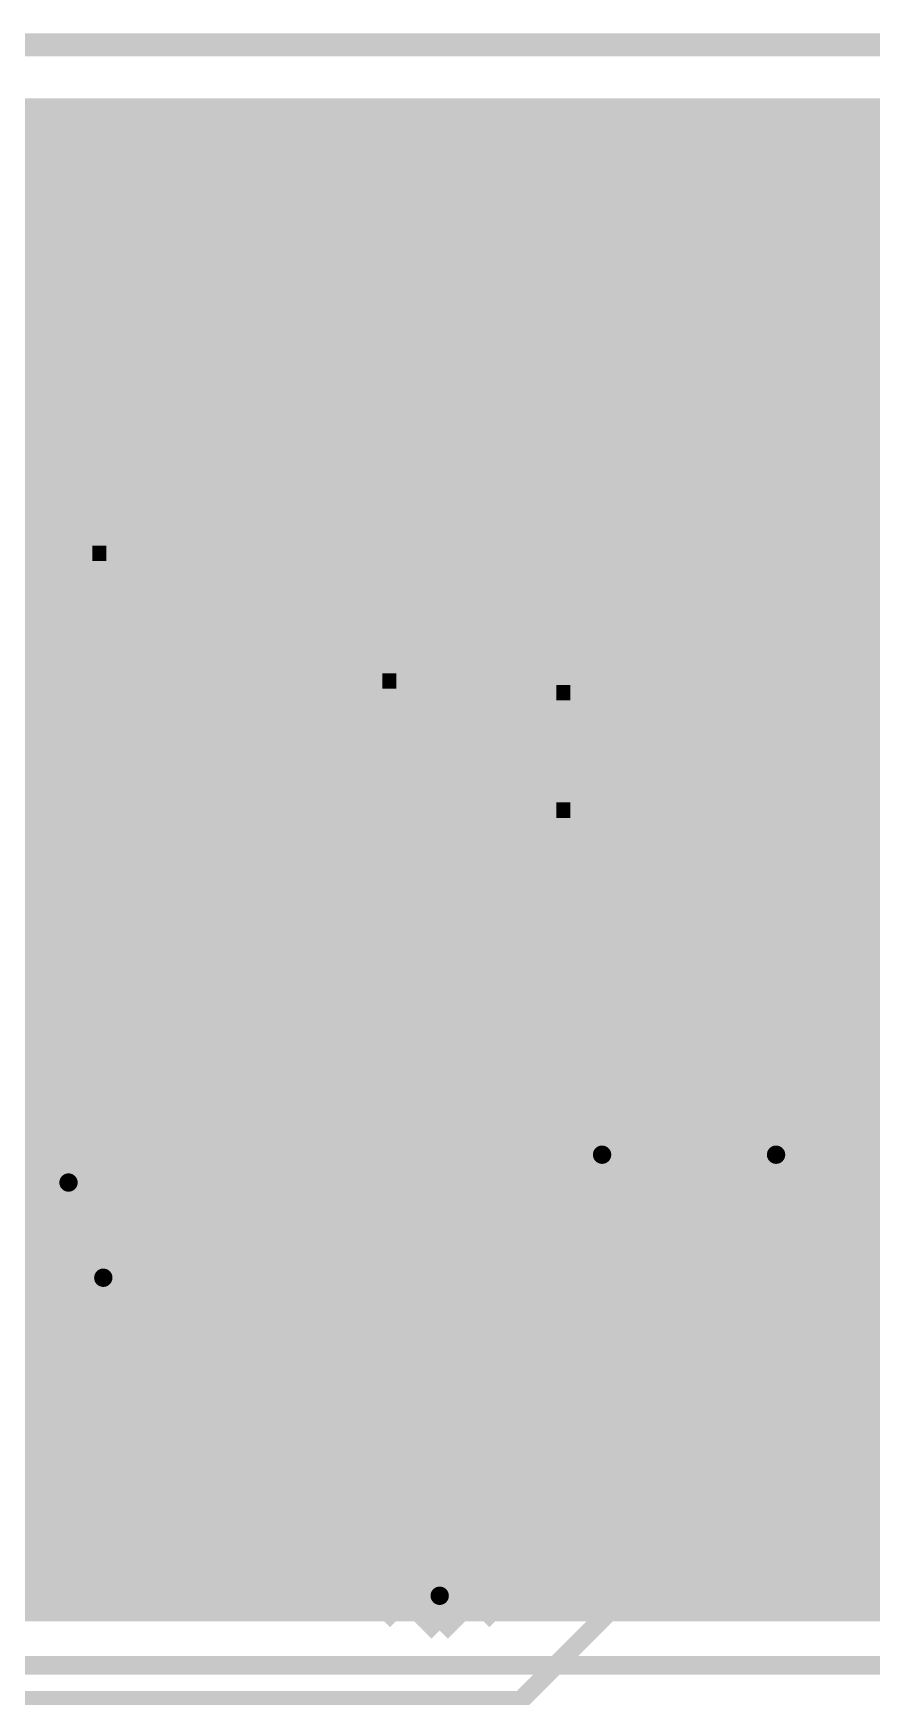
# Model space of a CAD drawing. Extents: x -10 to 131, y -93 to 209.
# Drawn here: x 23.62 to 32.8, y 190.92 to 209.12 of the extents above; entities that cross this region are included whole.
import ezdxf

# ---------------------------------------------------------------- set-up
doc = ezdxf.new("R2010")
doc.units = 0
doc.header["$MEASUREMENT"] = 0
doc.layers.get('0').update_dxf_attribs({"linetype": 'CONTINUOUS'})
for name, color, linetype in [('22-303-0_ASB', 7, 'CONTINUOUS'), ('22-303-0_AST', 7, 'CONTINUOUS'), ('22-303-0_BOT', 2, 'CONTINUOUS'), ('22-303-0_DRD', 6, 'CONTINUOUS'), ('22-303-0_DRL', 1, 'CONTINUOUS'), ('22-303-0_GND', 3, 'CONTINUOUS'), ('22-303-0_IN1', 10, 'CONTINUOUS'), ('22-303-0_SMT', 9, 'CONTINUOUS'), ('22-303-0_SPT', 11, 'CONTINUOUS'), ('22-303-0_SST', 8, 'CONTINUOUS'), ('22-303-0_TOP', 15, 'CONTINUOUS'), ('THRUHOLE_TAP', 2, 'CONTINUOUS')]:
    doc.layers.add(name, color=color, linetype=linetype)

# ---------------------------------------------------------------- blocks, each defined once
blk = doc.blocks.new('ROUND_70')
at = {"const_width": 0.29972}
blk.add_lwpolyline([(-0.14986, 0, 1), (0.14986, 0, 1)], format="xyb", close=True, dxfattribs=at)
blk = doc.blocks.new('ROUND_117')
at = {"const_width": 0.10033}
blk.add_lwpolyline([(-0.050164, 0, 1), (0.050164, 0, 1)], format="xyb", close=True, dxfattribs=at)
blk = doc.blocks.new('ROUND_101')
at = {"const_width": 0.0635}
blk.add_lwpolyline([(-0.03175, 0, 1), (0.03175, 0, 1)], format="xyb", close=True, dxfattribs=at)
blk = doc.blocks.new('RECTANGLE_3')
blk.add_solid([(0.4826, 0.4064), (0.4826, -0.4064), (-0.4826, 0.4064), (-0.4826, -0.4064)])
blk = doc.blocks.new('RECTANGLE_17')
blk.add_solid([(0.635, 0.508), (0.635, -0.508), (-0.635, 0.508), (-0.635, -0.508)])
blk = doc.blocks.new('ROUND_108')
at = {"const_width": 0.10033}
blk.add_lwpolyline([(-0.050164, 0, 1), (0.050164, 0, 1)], format="xyb", close=True, dxfattribs=at)

msp = doc.modelspace()

# ---------------------------------------------------------------- linework, layer by layer
at = {"layer": '22-303-0_ASB', "const_width": 0.254}
msp.add_lwpolyline([(111.00054, 208.99374), (111.00054, 198.99376), (116.0018, 198.99376), (116.0018, 208.99374), (130.50012, 208.99374), (130.50012, -31.00578), (-9.4996, -31.00578), (-9.4996, 208.99374), (111.00054, 208.99374)], dxfattribs=at)
at = {"layer": '22-303-0_AST'}
for points, const_width in [([(111.00054, 208.99374), (111.00054, 198.99376), (116.0018, 198.99376), (116.0018, 208.99374), (130.50012, 208.99374), (130.50012, -31.00578), (-9.4996, -31.00578), (-9.4996, 208.99374), (111.00054, 208.99374)], 0.254), ([(24.94026, 204.78496), (24.94026, 204.42936), (25.1079, 204.31252), (25.27808, 204.31252), (25.44826, 204.42936), (25.44826, 204.78496), (24.43226, 204.78496)], 0.1524), ([(24.94026, 204.49032), (24.43226, 204.31252)], 0.1524), ([(22.38756, 203.7207), (23.40356, 203.7207), (23.23592, 203.84008)], 0.1524), ([(24.43226, 203.59116), (24.43226, 203.82992)], 0.1524), ([(24.43226, 203.71054), (25.44826, 203.71054), (25.27808, 203.82992)], 0.1524), ([(27.86126, 203.51496), (27.86126, 203.15936), (28.0289, 203.04252), (28.19908, 203.04252), (28.36926, 203.15936), (28.36926, 203.51496), (27.35326, 203.51496)], 0.1524), ([(24.43226, 202.75296), (24.43226, 203.22794), (25.1079, 202.75296), (25.27808, 202.75296), (25.44826, 202.81392), (25.44826, 203.16952), (25.27808, 203.22794)], 0.1524), ([(29.89326, 203.38796), (29.89326, 203.03236), (30.0609, 202.91552), (30.23108, 202.91552), (30.40126, 203.03236), (30.40126, 203.38796), (29.38526, 203.38796)], 0.1524), ([(27.86126, 203.22032), (27.35326, 203.04252)], 0.1524), ([(29.89326, 203.09332), (29.38526, 202.91552)], 0.1524), ([(31.4579, 202.40752), (31.29026, 202.46594), (31.29026, 202.82154), (31.4579, 202.87996), (32.13608, 202.87996), (32.30626, 202.82154), (32.30626, 202.46594), (32.13608, 202.40752)], 0.1524), ([(27.35326, 202.32116), (27.35326, 202.55992)], 0.1524), ([(27.35326, 202.44054), (28.36926, 202.44054), (28.19908, 202.55992)], 0.1524), ([(24.94026, 201.97572), (24.94026, 202.33132), (25.1079, 202.38974), (25.27808, 202.38974), (25.44826, 202.33132), (25.44826, 201.97572), (25.27808, 201.91476), (25.1079, 201.91476), (24.43226, 202.15352)], 0.1524), ([(29.38526, 202.19416), (29.38526, 202.43292)], 0.1524), ([(29.38526, 202.31354), (30.40126, 202.31354), (30.23108, 202.43292)], 0.1524), ([(27.35326, 201.48296), (27.35326, 201.95794), (28.0289, 201.48296), (28.19908, 201.48296), (28.36926, 201.54392), (28.36926, 201.89952), (28.19908, 201.95794)], 0.1524), ([(31.79826, 201.62774), (31.79826, 201.98334), (31.9659, 202.04176), (32.13608, 202.04176), (32.30626, 201.98334), (32.30626, 201.62774), (32.13608, 201.56932), (31.9659, 201.56932), (31.29026, 201.80554)], 0.1524), ([(29.5529, 201.83094), (29.38526, 201.71156), (29.38526, 201.47534), (29.5529, 201.35596), (29.72308, 201.35596), (30.0609, 201.59472), (30.40126, 201.35596), (30.40126, 201.83094)], 0.1524), ([(23.6855, 198.5645), (23.6855, 201.4855), (22.0472, 201.4855), (22.0472, 198.5645), (23.6855, 198.5645)], 0.1524), ([(23.9395, 201.4855), (23.9395, 198.5645), (25.5778, 198.5645), (25.5778, 201.4855), (23.9395, 201.4855)], 0.1524), ([(27.86126, 200.70572), (28.0289, 200.64476), (28.19908, 200.64476), (28.36926, 200.70572), (28.36926, 201.06132), (28.19908, 201.11974), (28.0289, 201.11974), (27.86126, 201.06132), (27.86126, 200.70572), (27.69108, 200.64476), (27.5209, 200.64476), (27.35326, 200.70572), (27.35326, 201.06132), (27.5209, 201.11974), (27.69108, 201.11974), (27.86126, 201.06132)], 0.1524), ([(31.29026, 201.02576), (31.4579, 201.14514), (31.62808, 201.20356), (31.9659, 201.20356), (32.13608, 201.14514), (32.30626, 201.02576), (32.30626, 200.90892), (32.13608, 200.78954), (31.9659, 200.73112), (31.62808, 200.73112), (31.4579, 200.78954), (31.29026, 200.90892), (31.29026, 201.02576)], 0.1524), ([(29.38526, 200.63714), (29.38526, 200.87336)], 0.1524), ([(29.38526, 200.75652), (30.40126, 200.75652), (30.23108, 200.87336)], 0.1524), ([(27.1145, 200.2155), (27.1145, 197.2945), (28.7528, 197.2945), (28.7528, 200.2155), (27.1145, 200.2155)], 0.1524), ([(29.0195, 200.2155), (29.0195, 197.2945), (30.6578, 197.2945), (30.6578, 200.2155), (29.0195, 200.2155)], 0.1524), ([(30.9245, 200.2155), (30.9245, 197.2945), (32.5628, 197.2945), (32.5628, 200.2155), (30.9245, 200.2155)], 0.1524), ([(19.2532, 194.945), (23.8252, 194.945), (23.8252, 198.12), (19.2532, 198.12), (19.2532, 194.945)], 0.1524), ([(26.2255, 194.7545), (26.2255, 197.6755), (24.5872, 197.6755), (24.5872, 194.7545), (26.2255, 194.7545)], 0.1524), ([(24.97074, 196.82968), (24.80056, 196.8881), (24.80056, 197.2437), (24.97074, 197.30466), (25.64892, 197.30466), (25.81656, 197.2437), (25.81656, 196.8881), (25.64892, 196.82968)], 0.1524), ([(25.30856, 196.0499), (25.47874, 195.99148), (25.64892, 195.99148), (25.81656, 196.0499), (25.81656, 196.4055), (25.64892, 196.46646), (25.47874, 196.46646), (25.30856, 196.4055), (25.30856, 196.0499), (25.14092, 195.99148), (24.97074, 195.99148), (24.80056, 196.0499), (24.80056, 196.4055), (24.97074, 196.46646), (25.14092, 196.46646), (25.30856, 196.4055)], 0.1524), ([(26.924, 196.342), (31.496, 196.342), (31.496, 194.564), (31.242, 194.31), (31.496, 194.056), (31.496, 192.278), (26.924, 192.278), (26.924, 196.342)], 0.1524), ([(25.30856, 195.2117), (25.47874, 195.15328), (25.64892, 195.15328), (25.81656, 195.2117), (25.81656, 195.5673), (25.64892, 195.62826), (25.47874, 195.62826), (25.30856, 195.5673), (25.30856, 195.2117), (25.14092, 195.15328), (24.97074, 195.15328), (24.80056, 195.2117), (24.80056, 195.5673), (24.97074, 195.62826), (25.14092, 195.62826), (25.30856, 195.5673)], 0.1524), ([(28.64104, 195.1736), (28.47086, 195.11264), (28.47086, 194.87642), (28.64104, 194.818), (28.80868, 194.69862), (29.31668, 194.69862), (29.48686, 194.75704), (29.48686, 195.11264), (29.31668, 195.1736), (28.64104, 195.1736)], 0.1524), ([(28.80868, 194.93484), (28.47086, 194.69862)], 0.1524), ([(28.47086, 193.86042), (28.47086, 194.3354), (29.14904, 193.86042), (29.31668, 193.86042), (29.48686, 193.91884), (29.48686, 194.27444), (29.31668, 194.3354)], 0.1524), ([(28.97886, 193.08064), (28.97886, 193.43624), (29.14904, 193.4972), (29.31668, 193.4972), (29.48686, 193.43624), (29.48686, 193.08064), (29.31668, 193.02222), (29.14904, 193.02222), (28.47086, 193.25844)], 0.1524)]:
    msp.add_lwpolyline(points, dxfattribs=dict(at, const_width=const_width))
at = {"layer": '22-303-0_BOT'}
for points, const_width in [([(110.363, 208.28), (-8.636, 208.28)], 0.254), ([(23.5966, 208.28), (23.5966, 191.8716)], 0.254), ([(23.8252, 208.28), (23.8252, 191.8716)], 0.254), ([(24.0538, 208.28), (24.0538, 191.8716)], 0.254), ([(24.2824, 208.28), (24.2824, 191.8716)], 0.254), ([(24.511, 208.28), (24.511, 191.8716)], 0.254), ([(24.7396, 208.28), (24.7396, 191.8716)], 0.254), ([(24.9682, 208.28), (24.9682, 191.8716)], 0.254), ([(25.1968, 208.28), (25.1968, 191.8716)], 0.254), ([(25.4254, 208.28), (25.4254, 191.8716)], 0.254), ([(25.654, 208.28), (25.654, 191.8716)], 0.254), ([(25.8826, 208.28), (25.8826, 191.8716)], 0.254), ([(26.1112, 208.28), (26.1112, 191.8716)], 0.254), ([(26.3398, 208.28), (26.3398, 191.8716)], 0.254), ([(26.5684, 208.28), (26.5684, 191.8716)], 0.254), ([(26.797, 208.28), (26.797, 191.8716)], 0.254), ([(27.0256, 208.28), (27.0256, 191.8716)], 0.254), ([(27.2542, 208.28), (27.2542, 191.8716)], 0.254), ([(27.4828, 208.28), (27.4828, 191.8716)], 0.254), ([(27.7114, 208.28), (27.7114, 191.8716)], 0.254), ([(27.94, 208.28), (27.94, 191.8716)], 0.254), ([(28.1686, 208.28), (28.1686, 191.8716)], 0.254), ([(28.3972, 208.28), (28.3972, 191.8716)], 0.254), ([(28.6258, 208.28), (28.6258, 191.8716)], 0.254), ([(28.8544, 208.28), (28.8544, 191.8716)], 0.254), ([(29.083, 208.28), (29.083, 191.8716)], 0.254), ([(29.3116, 208.28), (29.3116, 191.8716)], 0.254), ([(29.5402, 208.28), (29.5402, 191.8716)], 0.254), ([(29.7688, 208.28), (29.7688, 191.8716)], 0.254), ([(29.9974, 208.28), (29.9974, 191.8716)], 0.254), ([(30.226, 208.28), (30.226, 191.8716)], 0.254), ([(30.4546, 208.28), (30.4546, 191.8716)], 0.254), ([(30.6832, 208.28), (30.6832, 191.8716)], 0.254), ([(30.9118, 208.28), (30.9118, 191.8716)], 0.254), ([(31.1404, 208.28), (31.1404, 191.8716)], 0.254), ([(31.369, 208.28), (31.369, 191.8716)], 0.254), ([(31.5976, 208.28), (31.5976, 191.8716)], 0.254), ([(31.8262, 208.28), (31.8262, 191.8716)], 0.254), ([(32.0548, 208.28), (32.0548, 191.8716)], 0.254), ([(32.2834, 208.28), (32.2834, 191.8716)], 0.254), ([(32.512, 208.28), (32.512, 191.8716)], 0.254), ([(32.7406, 208.28), (32.7406, 191.8716)], 0.254), ([(110.363, 208.0768), (-8.636, 208.0768)], 0.254), ([(110.363, 207.8482), (-8.636, 207.8482)], 0.254), ([(110.363, 207.6196), (-8.636, 207.6196)], 0.254), ([(110.363, 207.391), (-8.636, 207.391)], 0.254), ([(110.363, 207.1624), (-8.636, 207.1624)], 0.254), ([(110.363, 206.9338), (-8.636, 206.9338)], 0.254), ([(110.363, 206.7052), (-6.06044, 206.7052)], 0.254), ([(110.363, 206.4766), (-5.66166, 206.4766)], 0.254), ([(110.363, 206.248), (-5.47878, 206.248)], 0.254), ([(110.363, 206.0194), (-5.38226, 206.0194)], 0.254), ([(110.363, 205.7908), (-5.34416, 205.7908)], 0.254), ([(110.363, 205.5622), (-5.35686, 205.5622)], 0.254), ([(110.363, 205.3336), (-5.42798, 205.3336)], 0.254), ([(110.363, 205.105), (-5.56768, 205.105)], 0.254), ([(110.363, 204.8764), (-5.83184, 204.8764)], 0.254), ([(110.363, 204.6478), (-8.636, 204.6478)], 0.254), ([(110.363, 204.4192), (-8.636, 204.4192)], 0.254), ([(110.363, 204.1906), (-8.636, 204.1906)], 0.254), ([(110.363, 203.962), (-8.636, 203.962)], 0.254), ([(110.363, 203.7334), (-8.636, 203.7334)], 0.254), ([(110.363, 203.5048), (-8.636, 203.5048)], 0.254), ([(110.363, 203.2762), (-8.636, 203.2762)], 0.254), ([(106.91622, 203.0476), (16.58366, 203.0476)], 0.254), ([(104.42702, 202.819), (16.8783, 202.819)], 0.254), ([(104.1908, 202.5904), (17.04848, 202.5904)], 0.254), ([(104.06126, 202.3618), (17.14754, 202.3618)], 0.254), ([(104.00284, 202.1332), (17.19834, 202.1332)], 0.254), ([(103.99522, 201.9046), (17.20342, 201.9046)], 0.254), ([(104.04094, 201.676), (17.16532, 201.676)], 0.254), ([(91.25966, 201.4474), (17.07896, 201.4474)], 0.254), ([(90.8558, 201.2188), (16.9291, 201.2188)], 0.254), ([(90.7034, 200.9902), (16.67764, 200.9902)], 0.254), ([(90.63736, 200.7616), (-8.636, 200.7616)], 0.254), ([(90.64244, 200.533), (-8.636, 200.533)], 0.254), ([(90.71356, 200.3044), (-8.636, 200.3044)], 0.254), ([(90.7415, 200.0758), (-8.636, 200.0758)], 0.254), ([(90.7415, 199.8472), (-8.636, 199.8472)], 0.254), ([(90.7415, 199.6186), (-8.636, 199.6186)], 0.254), ([(90.7415, 199.39), (-8.636, 199.39)], 0.254), ([(90.7415, 199.1614), (-8.636, 199.1614)], 0.254), ([(90.7415, 198.9328), (-8.636, 198.9328)], 0.254), ([(90.7415, 198.7042), (-8.636, 198.7042)], 0.254), ([(90.7415, 198.4756), (-8.636, 198.4756)], 0.254), ([(90.7415, 198.247), (-8.636, 198.247)], 0.254), ([(90.7415, 198.0184), (-8.636, 198.0184)], 0.254), ([(90.7415, 197.7898), (-8.636, 197.7898)], 0.254), ([(90.7415, 197.5612), (-8.636, 197.5612)], 0.254), ([(90.7415, 197.3326), (-8.636, 197.3326)], 0.254), ([(90.7415, 197.104), (-8.636, 197.104)], 0.254), ([(90.7415, 196.8754), (-8.636, 196.8754)], 0.254), ([(90.7415, 196.6468), (-8.636, 196.6468)], 0.254), ([(90.65768, 196.4182), (-8.636, 196.4182)], 0.254), ([(90.63228, 196.1896), (-8.636, 196.1896)], 0.254), ([(90.67292, 195.961), (-8.636, 195.961)], 0.254), ([(86.81466, 195.7324), (-8.636, 195.7324)], 0.254), ([(86.4108, 195.5038), (-8.636, 195.5038)], 0.254), ([(86.2584, 195.2752), (-8.636, 195.2752)], 0.254), ([(86.19236, 195.0466), (-8.636, 195.0466)], 0.254), ([(86.19744, 194.818), (-8.636, 194.818)], 0.254), ([(86.26856, 194.5894), (-8.636, 194.5894)], 0.254), ([(86.2965, 194.3608), (-8.636, 194.3608)], 0.254), ([(86.2965, 194.1322), (-8.636, 194.1322)], 0.254), ([(86.2965, 193.9036), (-8.636, 193.9036)], 0.254), ([(86.2965, 193.675), (-8.636, 193.675)], 0.254), ([(86.2965, 193.4464), (-8.636, 193.4464)], 0.254), ([(86.2965, 193.2178), (7.67334, 193.2178)], 0.254), ([(86.2965, 192.9892), (8.07466, 192.9892)], 0.254), ([(86.23554, 192.7606), (8.2296, 192.7606)], 0.254), ([(86.00694, 192.532), (8.2931, 192.532)], 0.254), ([(85.77834, 192.3034), (8.29056, 192.3034)], 0.254), ([(85.3948, 192.0748), (8.2169, 192.0748)], 0.254), ([(84.328, 191.8716), (8.07466, 191.8716)], 0.254), ([(6.604, 74.168), (6.604, 100.711), (0.254, 107.061), (0.254, 117.983), (3.048, 120.777), (3.048, 187.198), (7.112, 191.262), (84.328, 191.262), (84.709, 190.881), (112.522, 190.881), (112.903, 190.5), (112.903, 157.988), (114.681, 156.21), (114.681, 139.192), (115.189, 138.684), (115.189, 135.509), (114.3, 134.62)], 0.2032)]:
    msp.add_lwpolyline(points, dxfattribs=dict(at, const_width=const_width))
at = {"layer": '22-303-0_DRD', "const_width": 0.254}
for points in [[(111.00054, 208.99374), (111.00054, 198.99376), (116.0018, 198.99376), (116.0018, 208.99374), (130.50012, 208.99374), (130.50012, -31.00578), (-9.4996, -31.00578), (-9.4996, 208.99374), (111.00054, 208.99374)], [(29.21, 196.596), (29.845, 197.231)], [(29.21, 196.596), (29.845, 197.231)], [(29.845, 197.231), (30.48, 196.596)], [(29.845, 197.231), (30.48, 196.596)], [(31.115, 196.596), (31.75, 197.231)], [(31.115, 196.596), (31.75, 197.231)], [(31.75, 197.231), (32.385, 196.596)], [(31.75, 197.231), (32.385, 196.596)], [(29.21, 197.104), (29.21, 196.596)], [(29.845, 196.469), (29.21, 197.104)], [(29.21, 197.104), (29.21, 196.596)], [(29.845, 196.469), (29.21, 197.104)], [(30.48, 197.104), (29.845, 196.469)], [(30.48, 197.104), (29.845, 196.469)], [(30.48, 196.596), (30.48, 197.104)], [(30.48, 196.596), (30.48, 197.104)], [(31.115, 197.104), (31.115, 196.596)], [(31.75, 196.469), (31.115, 197.104)], [(31.115, 197.104), (31.115, 196.596)], [(31.75, 196.469), (31.115, 197.104)], [(32.385, 197.104), (31.75, 196.469)], [(32.385, 197.104), (31.75, 196.469)], [(32.385, 196.596), (32.385, 197.104)], [(32.385, 196.596), (32.385, 197.104)], [(23.368, 196.2912), (24.003, 196.9262)], [(24.003, 196.9262), (24.638, 196.2912)], [(24.003, 196.1642), (23.368, 196.7992)], [(24.638, 196.7992), (24.003, 196.1642)], [(24.638, 196.2912), (24.638, 196.7992)], [(23.749, 195.2498), (24.384, 195.8848)], [(23.749, 195.2498), (24.384, 195.8848)], [(23.749, 195.2498), (24.384, 195.8848)], [(23.749, 195.7578), (23.749, 195.2498)], [(24.384, 195.1228), (23.749, 195.7578)], [(23.749, 195.7578), (23.749, 195.2498)], [(24.384, 195.1228), (23.749, 195.7578)], [(23.749, 195.7578), (23.749, 195.2498)], [(24.384, 195.1228), (23.749, 195.7578)], [(24.384, 195.8848), (25.019, 195.2498)], [(24.384, 195.8848), (25.019, 195.2498)], [(24.384, 195.8848), (25.019, 195.2498)], [(25.019, 195.7578), (24.384, 195.1228)], [(25.019, 195.7578), (24.384, 195.1228)], [(25.019, 195.7578), (24.384, 195.1228)], [(25.019, 195.2498), (25.019, 195.7578)], [(25.019, 195.2498), (25.019, 195.7578)], [(25.019, 195.2498), (25.019, 195.7578)], [(27.432, 191.77), (28.067, 192.405)], [(27.432, 191.77), (28.067, 192.405)], [(27.432, 192.278), (27.432, 191.77)], [(28.067, 191.643), (27.432, 192.278)], [(27.432, 192.278), (27.432, 191.77)], [(28.067, 191.643), (27.432, 192.278)], [(28.067, 192.405), (28.702, 191.77)], [(28.067, 192.405), (28.702, 191.77)], [(28.702, 192.278), (28.067, 191.643)], [(28.702, 192.278), (28.067, 191.643)], [(28.702, 191.77), (28.702, 192.278)], [(28.702, 191.77), (28.702, 192.278)]]:
    msp.add_lwpolyline(points, dxfattribs=at)
at = {"layer": '22-303-0_DRL', "const_width": 0.254}
msp.add_lwpolyline([(111.00054, 208.99374), (111.00054, 198.99376), (116.0018, 198.99376), (116.0018, 208.99374), (130.50012, 208.99374), (130.50012, -31.00578), (-9.4996, -31.00578), (-9.4996, 208.99374), (111.00054, 208.99374)], dxfattribs=at)
at = {"layer": '22-303-0_GND', "const_width": 0.254}
msp.add_lwpolyline([(111.00054, 208.99374), (111.00054, 198.99376), (116.0018, 198.99376), (116.0018, 208.99374), (130.50012, 208.99374), (130.50012, -31.00578), (-9.4996, -31.00578), (-9.4996, 208.99374), (111.00054, 208.99374)], dxfattribs=at)
at = {"layer": '22-303-0_SST', "const_width": 0.1524}
for points in [[(24.76246, 204.28712), (24.76246, 204.03312), (24.9047, 203.94676), (25.0444, 203.94676), (25.18664, 204.03312), (25.18664, 204.28712), (24.34082, 204.28712)], [(24.76246, 204.07376), (24.34082, 203.94676)], [(24.34082, 203.34732), (24.34082, 203.51496)], [(24.34082, 203.43114), (25.18664, 203.43114), (25.0444, 203.51496)], [(24.34082, 202.66152), (24.34082, 202.99934), (24.9047, 202.66152), (25.0444, 202.66152), (25.18664, 202.7047), (25.18664, 202.9587), (25.0444, 202.99934)], [(27.93746, 202.89012), (27.93746, 202.63612), (28.0797, 202.54976), (28.2194, 202.54976), (28.36164, 202.63612), (28.36164, 202.89012), (27.51582, 202.89012)], [(29.84246, 202.76312), (29.84246, 202.50912), (29.9847, 202.42276), (30.1244, 202.42276), (30.26664, 202.50912), (30.26664, 202.76312), (29.42082, 202.76312)], [(27.93746, 202.67676), (27.51582, 202.54976)], [(29.84246, 202.54976), (29.42082, 202.42276)], [(24.76246, 202.0189), (24.76246, 202.2729), (24.9047, 202.31354), (25.0444, 202.31354), (25.18664, 202.2729), (25.18664, 202.0189), (25.0444, 201.97572), (24.9047, 201.97572), (24.34082, 202.1459)], [(31.46552, 201.91476), (31.32582, 201.95794), (31.32582, 202.21194), (31.46552, 202.25512), (32.0294, 202.25512), (32.17164, 202.21194), (32.17164, 201.95794), (32.0294, 201.91476)], [(27.51582, 201.95032), (27.51582, 202.11796)], [(27.51582, 202.03414), (28.36164, 202.03414), (28.2194, 202.11796)], [(29.42082, 201.82332), (29.42082, 201.99096)], [(29.42082, 201.90714), (30.26664, 201.90714), (30.1244, 201.99096)], [(27.51582, 201.26452), (27.51582, 201.60234), (28.0797, 201.26452), (28.2194, 201.26452), (28.36164, 201.3077), (28.36164, 201.5617), (28.2194, 201.60234)], [(23.6855, 198.5645), (23.6855, 201.4855), (22.0472, 201.4855), (22.0472, 198.5645), (23.6855, 198.5645)], [(23.9395, 201.4855), (23.9395, 198.5645), (25.5778, 198.5645), (25.5778, 201.4855), (23.9395, 201.4855)], [(29.56052, 201.47534), (29.42082, 201.39152), (29.42082, 201.22134), (29.56052, 201.13752), (29.70276, 201.13752), (29.9847, 201.3077), (30.26664, 201.13752), (30.26664, 201.47534)], [(31.74746, 201.27214), (31.74746, 201.52614), (31.8897, 201.56932), (32.0294, 201.56932), (32.17164, 201.52614), (32.17164, 201.27214), (32.0294, 201.22896), (31.8897, 201.22896), (31.32582, 201.39914)], [(27.93746, 200.6219), (28.0797, 200.57872), (28.2194, 200.57872), (28.36164, 200.6219), (28.36164, 200.8759), (28.2194, 200.91654), (28.0797, 200.91654), (27.93746, 200.8759), (27.93746, 200.6219), (27.79776, 200.57872), (27.65552, 200.57872), (27.51582, 200.6219), (27.51582, 200.8759), (27.65552, 200.91654), (27.79776, 200.91654), (27.93746, 200.8759)], [(31.32582, 200.75652), (31.46552, 200.84034), (31.60776, 200.88352), (31.8897, 200.88352), (32.0294, 200.84034), (32.17164, 200.75652), (32.17164, 200.67016), (32.0294, 200.58634), (31.8897, 200.54316), (31.60776, 200.54316), (31.46552, 200.58634), (31.32582, 200.67016), (31.32582, 200.75652)], [(29.42082, 200.53554), (29.42082, 200.70572)], [(29.42082, 200.6219), (30.26664, 200.6219), (30.1244, 200.70572)], [(27.1145, 200.2155), (27.1145, 197.2945), (28.7528, 197.2945), (28.7528, 200.2155), (27.1145, 200.2155)], [(29.0195, 200.2155), (29.0195, 197.2945), (30.6578, 197.2945), (30.6578, 200.2155), (29.0195, 200.2155)], [(30.9245, 200.2155), (30.9245, 197.2945), (32.5628, 197.2945), (32.5628, 200.2155), (30.9245, 200.2155)], [(19.5072, 194.945), (19.2786, 194.945), (19.2786, 198.12), (23.8252, 198.12), (23.8252, 194.945), (19.5072, 194.945)], [(26.2255, 194.7545), (26.2255, 197.6755), (24.5872, 197.6755), (24.5872, 194.7545), (26.2255, 194.7545)], [(26.924, 196.342), (26.924, 192.278), (31.496, 192.278), (31.496, 194.056), (31.242, 194.31), (31.496, 194.564), (31.496, 196.342), (26.924, 196.342)], [(31.97098, 195.19138), (31.82874, 195.1482), (31.82874, 194.97802), (31.97098, 194.93738), (32.11068, 194.85102), (32.53486, 194.85102), (32.6771, 194.8942), (32.6771, 195.1482), (32.53486, 195.19138), (31.97098, 195.19138)], [(32.11068, 195.0212), (31.82874, 194.85102)], [(31.82874, 194.16522), (31.82874, 194.50558), (32.39262, 194.16522), (32.53486, 194.16522), (32.6771, 194.2084), (32.6771, 194.4624), (32.53486, 194.50558)], [(25.146, 194.0687), (25.0063, 194.11188), (25.0063, 194.36588), (25.146, 194.40906), (25.71242, 194.40906), (25.85212, 194.36588), (25.85212, 194.11188), (25.71242, 194.0687)], [(32.25292, 193.5226), (32.25292, 193.7766), (32.39262, 193.81978), (32.53486, 193.81978), (32.6771, 193.7766), (32.6771, 193.5226), (32.53486, 193.47942), (32.39262, 193.47942), (31.82874, 193.6496)], [(25.43048, 193.42608), (25.57018, 193.3829), (25.71242, 193.3829), (25.85212, 193.42608), (25.85212, 193.68008), (25.71242, 193.72326), (25.57018, 193.72326), (25.43048, 193.68008), (25.43048, 193.42608), (25.28824, 193.3829), (25.146, 193.3829), (25.0063, 193.42608), (25.0063, 193.68008), (25.146, 193.72326), (25.28824, 193.72326), (25.43048, 193.68008)], [(25.43048, 192.74028), (25.57018, 192.6971), (25.71242, 192.6971), (25.85212, 192.74028), (25.85212, 192.99428), (25.71242, 193.03746), (25.57018, 193.03746), (25.43048, 192.99428), (25.43048, 192.74028), (25.28824, 192.6971), (25.146, 192.6971), (25.0063, 192.74028), (25.0063, 192.99428), (25.146, 193.03746), (25.28824, 193.03746), (25.43048, 192.99428)]]:
    msp.add_lwpolyline(points, dxfattribs=at)
at = {"layer": '22-303-0_TOP'}
for points, const_width in [([(-8.255, 89.535), (-8.255, 90.424), (-8.001, 90.678), (-8.001, 190.627), (9.144, 207.772), (19.939, 207.772), (22.606, 205.105), (68.707, 205.105), (75.7682, 198.0438), (83.185, 198.0438)], 0.2032), ([(83.058, 194.31), (78.867, 194.31), (68.58, 204.597), (22.479, 204.597), (19.812, 207.264), (9.271, 207.264), (-7.493, 190.5), (-7.493, 90.297), (-7.62, 90.17)], 0.2032), ([(95.885, 193.5988), (95.885, 192.532), (94.234, 190.881), (87.757, 190.881), (86.233, 192.405), (80.01, 192.405), (68.326, 204.089), (22.352, 204.089), (19.685, 206.756), (9.398, 206.756), (-6.985, 190.373), (-6.985, 82.169), (-7.239, 81.915)], 0.2032), ([(24.765, 200.7362), (24.765, 201.041), (19.558, 206.248), (9.525, 206.248), (-6.477, 190.246), (-6.477, 89.154), (-6.35, 89.027)], 0.2032), ([(27.94, 199.4662), (27.7876, 199.3138), (24.765, 199.3138)], 0.381), ([(29.845, 199.4662), (27.94, 199.4662)], 0.381), ([(31.75, 199.4662), (29.845, 199.4662)], 0.381), ([(27.94, 198.0438), (27.94, 195.326), (28.067, 195.326)], 0.381), ([(29.845, 196.85), (29.845, 198.0438)], 0.381), ([(29.845, 198.0438), (29.845, 196.85)], 0.381), ([(31.75, 196.85), (31.75, 198.0438)], 0.381), ([(31.75, 196.85), (31.75, 198.0438)], 0.381), ([(22.86, 197.485), (25.4, 197.485), (25.4, 196.9262)], 0.381), ([(22.86, 196.5452), (24.003, 196.5452)], 0.381), ([(85.979, 191.516), (78.613, 191.516), (74.422, 195.707), (29.464, 195.707), (29.21, 195.453), (29.21, 194.691), (28.829, 194.31), (27.178, 194.31), (26.035, 193.167), (22.225, 193.167), (21.6408, 193.7512), (21.59, 193.7512)], 0.381), ([(22.86, 195.58), (22.86, 194.691), (23.622, 193.929), (25.654, 193.929), (27.051, 195.326), (27.94, 195.326), (28.067, 195.326)], 0.381), ([(24.384, 195.5038), (25.4, 195.5038)], 0.381), ([(24.384, 195.5038), (25.4, 195.5038)], 0.381), ([(25.4, 195.5038), (24.384, 195.5038)], 0.381), ([(30.353, 194.31), (30.353, 192.278), (28.956, 190.881), (6.858, 190.881), (-5.969, 178.054), (-5.969, 89.916), (-5.588, 89.535)], 0.2032), ([(28.067, 192.024), (28.067, 193.294), (28.067, 192.024)], 0.381)]:
    msp.add_lwpolyline(points, dxfattribs=dict(at, const_width=const_width))

# ---------------------------------------------------------------- block references
at = {"layer": '22-303-0_BOT'}
for p in [(29.845, 196.85), (31.75, 196.85), (24.003, 196.5452), (24.384, 195.5038), (28.067, 192.024)]:
    msp.add_blockref('ROUND_70', p, dxfattribs=at)
at = {"layer": '22-303-0_DRL'}
for p in [(29.845, 196.85), (31.75, 196.85), (24.003, 196.5452), (24.384, 195.5038), (28.067, 192.024)]:
    msp.add_blockref('ROUND_117', p, dxfattribs=at)
at = {"layer": '22-303-0_GND'}
for p in [(29.845, 196.85), (31.75, 196.85), (24.003, 196.5452), (24.384, 195.5038), (28.067, 192.024)]:
    msp.add_blockref('ROUND_101', p, dxfattribs=at)
at = {"layer": '22-303-0_IN1'}
for p in [(29.845, 196.85), (31.75, 196.85), (24.003, 196.5452), (24.384, 195.5038), (28.067, 192.024)]:
    msp.add_blockref('ROUND_70', p, dxfattribs=at)
at = {"layer": '22-303-0_SMT'}
for name, p in [('RECTANGLE_3', (24.765, 200.7362)), ('RECTANGLE_3', (27.94, 199.4662)), ('RECTANGLE_3', (29.845, 199.4662)), ('RECTANGLE_3', (31.75, 199.4662)), ('RECTANGLE_3', (24.765, 199.3138)), ('RECTANGLE_3', (27.94, 198.0438)), ('RECTANGLE_3', (29.845, 198.0438)), ('RECTANGLE_3', (31.75, 198.0438)), ('RECTANGLE_3', (25.4, 196.9262)), ('RECTANGLE_3', (25.4, 195.5038)), ('RECTANGLE_17', (28.067, 195.326)), ('RECTANGLE_17', (30.353, 194.31)), ('RECTANGLE_17', (28.067, 193.294))]:
    msp.add_blockref(name, p, dxfattribs=at)
at = {"layer": '22-303-0_SPT'}
for name, p in [('RECTANGLE_3', (24.765, 200.7362)), ('RECTANGLE_3', (27.94, 199.4662)), ('RECTANGLE_3', (29.845, 199.4662)), ('RECTANGLE_3', (31.75, 199.4662)), ('RECTANGLE_3', (24.765, 199.3138)), ('RECTANGLE_3', (27.94, 198.0438)), ('RECTANGLE_3', (29.845, 198.0438)), ('RECTANGLE_3', (31.75, 198.0438)), ('RECTANGLE_3', (25.4, 196.9262)), ('RECTANGLE_3', (25.4, 195.5038)), ('RECTANGLE_17', (28.067, 195.326)), ('RECTANGLE_17', (30.353, 194.31)), ('RECTANGLE_17', (28.067, 193.294))]:
    msp.add_blockref(name, p, dxfattribs=at)
at = {"layer": '22-303-0_TOP'}
for name, p in [('RECTANGLE_3', (24.765, 200.7362)), ('RECTANGLE_3', (27.94, 199.4662)), ('RECTANGLE_3', (29.845, 199.4662)), ('RECTANGLE_3', (31.75, 199.4662)), ('RECTANGLE_3', (24.765, 199.3138)), ('RECTANGLE_3', (27.94, 198.0438)), ('RECTANGLE_3', (29.845, 198.0438)), ('RECTANGLE_3', (31.75, 198.0438)), ('RECTANGLE_3', (25.4, 196.9262)), ('ROUND_70', (29.845, 196.85)), ('ROUND_70', (31.75, 196.85)), ('ROUND_70', (24.003, 196.5452)), ('RECTANGLE_3', (25.4, 195.5038)), ('ROUND_70', (24.384, 195.5038)), ('RECTANGLE_17', (28.067, 195.326)), ('RECTANGLE_17', (30.353, 194.31)), ('RECTANGLE_17', (28.067, 193.294)), ('ROUND_70', (28.067, 192.024))]:
    msp.add_blockref(name, p, dxfattribs=at)
at = {"layer": 'THRUHOLE_TAP'}
for p in [(29.845, 196.85), (31.75, 196.85), (24.003, 196.5452), (24.384, 195.5038), (28.067, 192.024)]:
    msp.add_blockref('ROUND_108', p, dxfattribs=at)

doc.saveas('drawing.dxf')
